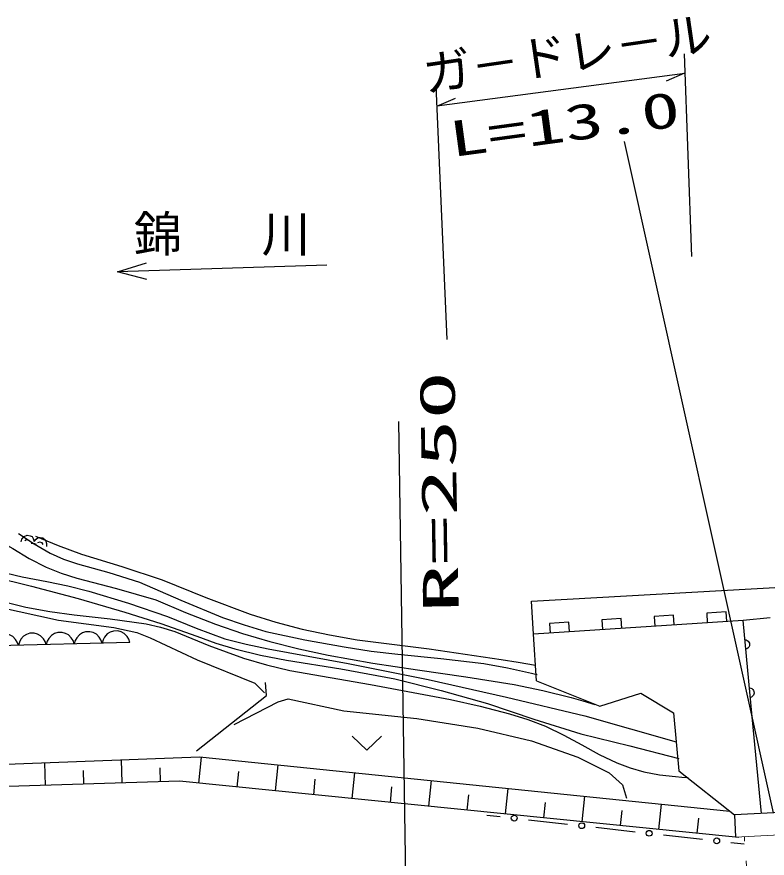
# Model space of a CAD drawing. Units: millimetres, scale not verified. Extents: x 40000 to 680000, y 20000 to 380000.
# Drawn here: x 245471 to 284139, y 275889 to 319233 of the extents above; entities that cross this region are included whole.
import ezdxf
from ezdxf.enums import TextEntityAlignment as Align

# ---------------------------------------------------------------- set-up
doc = ezdxf.new("R2010")
doc.units = ezdxf.units.MM
doc.header["$LTSCALE"] = 1000
doc.linetypes.add('USER1', pattern=[2.5, 1.5, -1])
doc.layers.add('M-BGD', color=7, linetype='Continuous', lineweight=25)
doc.layers.add('M-STR', color=1, linetype='Continuous', lineweight=13)
doc.styles.add('ＭＳ ゴシック', font='')
doc.styles.get('ＭＳ ゴシック').set_extended_font_data('MS Gothic')

# ---------------------------------------------------------------- blocks, each defined once
blk = doc.blocks.new('BUHIN137')
at = {"color": 7, "linetype": 'Continuous', "lineweight": 25}
blk.add_circle((0, 0), 149, dxfattribs=at)
blk = doc.blocks.new('BUHIN274')
at = {"color": 7, "linetype": 'Continuous', "lineweight": 25}
blk.add_lwpolyline([(718, 18), (660, 182), (570, 320), (426, 474), (266, 556), (96, 606), (-127, 600), (-294, 542), (-450, 452), (-586, 290), (-665, 148), (-718, -18)], dxfattribs=at)
blk = doc.blocks.new('BUHIN363')
at = {"color": 7, "linetype": 'Continuous', "lineweight": 25}
blk.add_lwpolyline([(499, 33), (466, 532), (-532, 466), (-499, -33)], dxfattribs=at)
blk = doc.blocks.new('BUHIN366')
at = {"color": 7, "linetype": 'Continuous', "lineweight": 25}
blk.add_lwpolyline([(-24, 249), (36, 234), (87, 209), (146, 167), (181, 115), (204, 58), (211, -19), (200, -79), (175, -137), (125, -190), (79, -225), (24, -249)], dxfattribs=at)

msp = doc.modelspace()

# ---------------------------------------------------------------- linework, layer by layer
at = {"layer": 'M-BGD'}
for p, q in [((279860, 317334), (280236, 306879)), ((267118, 314651), (279895, 316338)), ((279885, 316331), (278931, 315915)), ((267649, 302617), (267073, 315680)), ((267123, 314626), (268077, 315042)), ((284464, 278229), (276785, 312805)), ((261445, 306439), (250666, 306091)), ((265545, 273628), (265165, 298383)), ((271993, 289126), (307086, 291108)), ((272105, 287430), (271993, 289126)), ((244561, 288813), (247614, 288152)), ((284296, 288273), (282902, 288141)), ((247614, 288152), (250464, 287770)), ((282902, 288141), (272105, 287430)), ((283372, 283175), (282902, 288141)), ((250464, 287770), (251660, 287515)), ((251660, 287515), (252347, 287235)), ((272247, 285030), (272105, 287430)), ((251297, 287005), (236939, 286640)), ((252347, 287235), (254767, 286106)), ((254767, 286106), (257744, 284910)), ((257744, 284910), (258227, 284401)), ((258331, 284275), (258294, 284945)), ((272247, 285030), (275513, 283714)), ((275513, 283714), (277620, 284384)), ((277620, 284384), (279310, 283383)), ((254737, 281426), (258331, 284275)), ((256675, 282773), (258940, 283943)), ((258940, 283943), (259449, 284096)), ((259449, 284096), (262324, 283485)), ((262324, 283485), (266090, 283078)), ((266090, 283078), (269220, 282595)), ((279310, 283383), (279593, 280397)), ((283843, 278198), (283372, 283175)), ((269220, 282595), (271998, 281933)), ((271998, 281933), (274390, 281093)), ((217231, 279696), (254882, 281105)), ((250900, 279762), (250864, 280955)), ((254847, 279753), (254982, 281095)), ((254882, 281105), (282217, 278310)), ((274390, 281093), (275993, 280279)), ((246955, 279641), (246919, 280807)), ((252873, 279822), (252851, 280546)), ((258799, 279356), (258933, 280691)), ((248927, 279701), (248906, 280409)), ((256823, 279555), (256904, 280358)), ((262750, 278960), (262883, 280287)), ((275993, 280279), (276680, 279669)), ((279593, 280397), (282448, 278127)), ((253859, 279852), (216376, 278704)), ((282670, 276959), (253859, 279852)), ((260774, 279158), (260854, 279957)), ((266701, 278563), (266834, 279883)), ((276680, 279669), (276884, 278981)), ((264725, 278761), (264805, 279556)), ((268677, 278364), (268756, 279155)), ((270652, 278166), (270784, 279479)), ((272628, 277968), (272707, 278753)), ((274604, 277769), (274735, 279075)), ((276579, 277571), (276658, 278352)), ((278555, 277372), (278685, 278671)), ((287219, 278369), (282448, 278127)), ((269689, 278112), (270373, 278035)), ((271834, 277871), (273851, 277644)), ((280530, 277174), (280609, 277951)), ((282448, 278127), (282506, 276975)), ((275312, 277480), (277329, 277253)), ((278790, 277089), (280807, 276862)), ((282268, 276698), (282951, 276621))]:
    msp.add_line(p, q, dxfattribs=at)
for points in [[(252179, 305708), (250666, 306091), (252151, 306567)], [(232897, 294046), (234594, 293728), (236288, 293350), (237740, 292950), (239176, 292492), (241832, 291553), (244507, 290670), (245751, 290379), (247019, 290144), (248105, 289921), (249186, 289638), (251220, 289021), (253242, 288344), (254711, 287738), (256197, 287191), (257298, 286906), (258425, 286677), (262550, 285916), (266670, 285094), (270711, 284188), (274739, 283223), (277088, 282547), (279451, 281886)], [(243000, 293046), (244149, 292468), (245271, 291836), (246110, 291329), (246984, 290873), (247762, 290565), (248563, 290312), (250613, 289781), (252642, 289193), (254162, 288539), (255711, 287939), (257097, 287466), (258512, 287046), (260003, 286672), (261517, 286354), (263814, 285941), (266120, 285589), (268618, 285238), (271104, 284828), (272571, 284532), (274037, 284174), (274642, 284001), (275251, 283814)], [(245564, 292608), (246367, 292079), (247196, 291604), (247878, 291300), (248594, 291048), (250207, 290610), (251793, 290116), (253920, 289180), (256078, 288295), (257181, 287907), (258302, 287575), (260312, 287144), (262346, 286770), (263727, 286550), (265113, 286391), (267319, 286182), (269529, 285912), (270758, 285700), (271987, 285427), (272133, 285392), (272279, 285358)], [(245687, 292183), (245737, 292326), (245844, 292465), (246011, 292529), (246152, 292503), (246259, 292460), (246313, 292352), (246368, 292210), (246471, 292326), (246565, 292414), (246672, 292408), (246803, 292384), (246954, 292268), (247000, 292094), (246996, 291943)], [(246183, 292193), (246094, 292260), (245973, 292283), (245878, 292229)], [(246438, 292483), (247607, 291992), (248806, 291555), (250889, 290920), (252962, 290225), (255218, 289311), (257497, 288453), (258823, 288045), (260174, 287691), (261590, 287388), (263016, 287144), (266728, 286667), (270434, 286130), (271309, 285984), (272194, 285838)], [(246830, 292051), (246771, 292139), (246654, 292161), (246540, 292131)], [(246479, 292055), (246391, 292077), (246323, 292090), (246214, 292106)], [(242121, 290909), (246233, 289898), (248640, 289263), (251029, 288571), (252896, 287978), (254744, 287328), (255720, 286971), (256714, 286671), (258034, 286350), (259376, 286086), (262167, 285636), (264950, 285126), (267338, 284526), (269720, 283865), (272120, 283052), (274541, 282295), (277062, 281668), (279583, 281030)], [(244041, 289288), (245942, 288819), (247178, 288593), (248424, 288428), (250274, 288225), (252131, 287961), (252882, 287793), (253613, 287567), (255369, 286853), (257146, 286196), (258332, 285849), (259546, 285557), (263689, 284842), (267825, 284068), (269352, 283724), (270867, 283322), (271805, 283032), (272721, 282685), (273664, 282233), (274591, 281722), (275477, 281236), (276389, 280805), (277079, 280545), (277787, 280343), (278589, 280187), (279409, 280089), (279735, 280062), (280071, 280038)], [(262760, 282170), (263510, 281461), (264260, 282170)]]:
    msp.add_lwpolyline(points, dxfattribs=at)
at = {"layer": 'M-STR'}
msp.add_line((282506, 276975), (287278, 277217), dxfattribs=at)
at = {"layer": 'M-STR', "linetype": 'USER1'}
msp.add_line((283528, 269278), (282962, 276976), dxfattribs=at)

# ---------------------------------------------------------------- block references
at = {"layer": 'M-BGD', "rotation": 359.99994}
for name, p in [('BUHIN363', (278853, 287874)), ('BUHIN363', (281553, 288052)), ('BUHIN363', (273455, 287518)), ('BUHIN363', (276154, 287696)), ('BUHIN274', (244836, 286841)), ('BUHIN274', (246272, 286877)), ('BUHIN274', (247708, 286914)), ('BUHIN274', (249144, 286951)), ('BUHIN274', (250580, 286987)), ('BUHIN366', (283020, 286900)), ('BUHIN366', (283255, 284417)), ('BUHIN137', (271103, 277953)), ('BUHIN137', (274581, 277562)), ('BUHIN137', (278059, 277171)), ('BUHIN137', (281537, 276780))]:
    msp.add_blockref(name, p, dxfattribs=at)

# ---------------------------------------------------------------- texts
at = {"layer": 'M-BGD', "style": 'ＭＳ ゴシック'}
msp.add_text('ガ－ドレ－ル', height=1833, rotation=8.3, dxfattribs=at).set_placement((266620, 314806), align=Align.BOTTOM_LEFT)
for s, rotation, width, p in [('L=13.0', 7.7, 1.6, (267958, 311459)), ('R=250', 91, 2, (268795, 288539))]:
    msp.add_text(s, height=1833, rotation=rotation, dxfattribs=dict(at, width=width)).set_placement(p, align=Align.BOTTOM_LEFT)
at = {"layer": 'M-BGD', "insert": (251486, 306911), "char_height": 1833, "attachment_point": 7, "style": 'ＭＳ ゴシック'}
msp.add_mtext('\\T1.32;錦\u3000川', dxfattribs=at)

doc.saveas('drawing.dxf')
